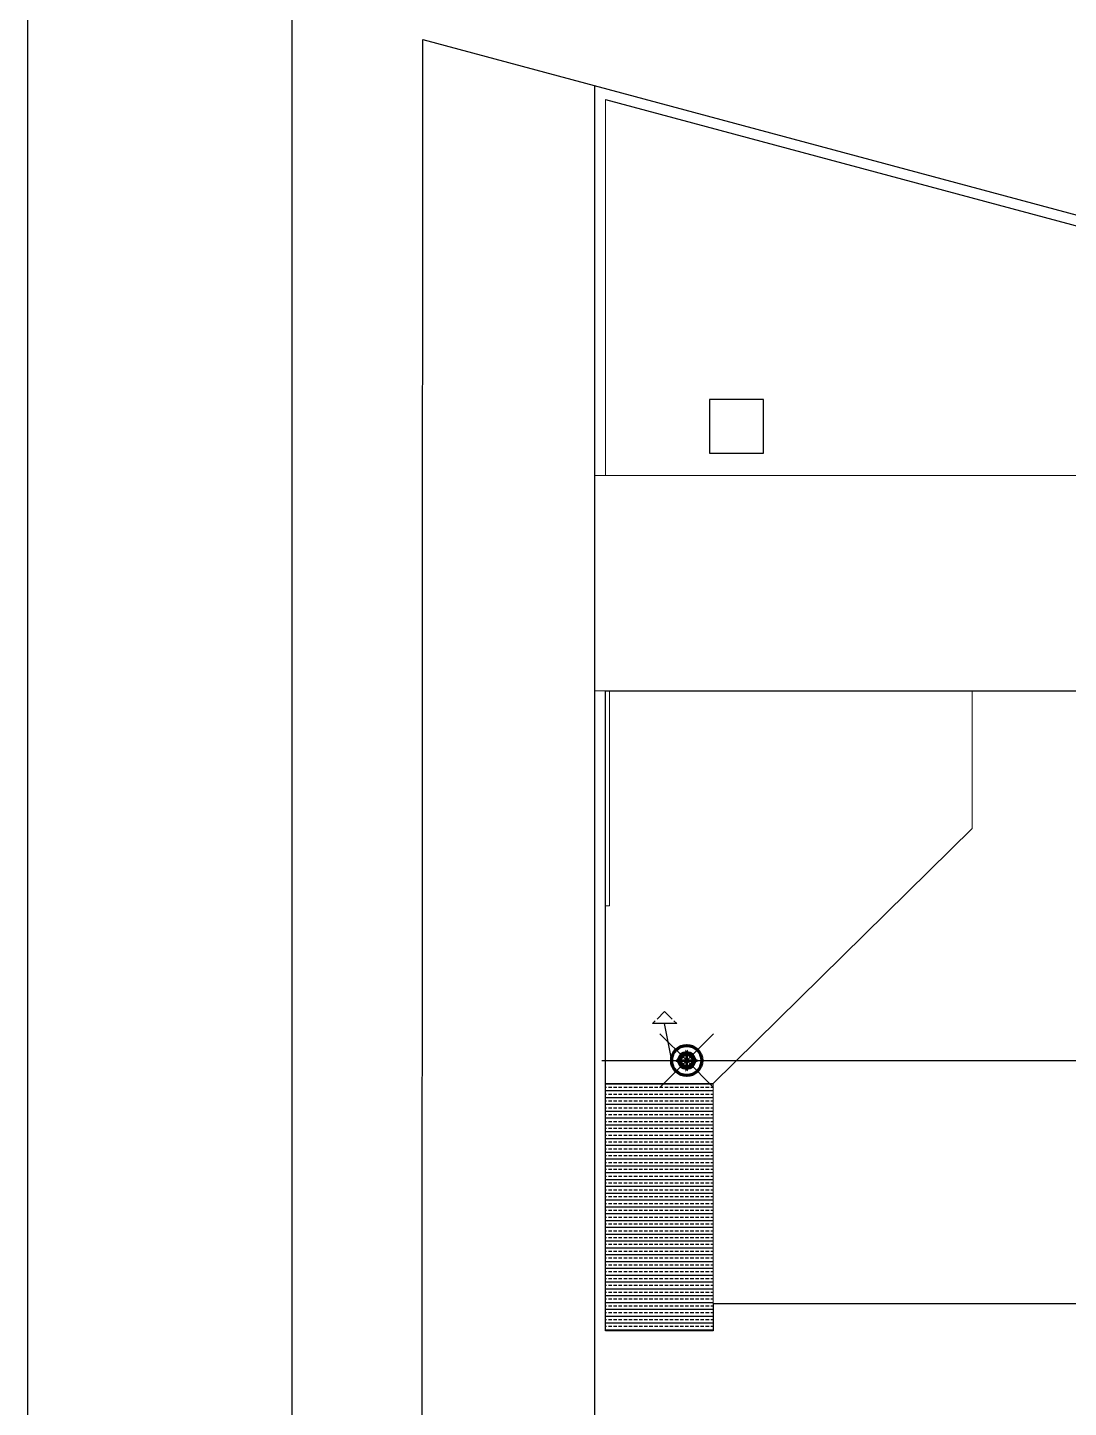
# Model space of a CAD drawing. Header units: millimetres. Extents: x -9869 to 940, y 100 to 694.
# Drawn here: x 100 to 296.7, y 299.6 to 560.3 of the extents above; entities that cross this region are included whole.
import ezdxf

# ---------------------------------------------------------------- set-up
doc = ezdxf.new("R2010")
doc.units = ezdxf.units.MM
for name, color, linetype in [('2', 11, 'Continuous'), ('_incêndio 240', 240, 'Continuous'), ('PAREDES', 7, 'Continuous')]:
    doc.layers.add(name, color=color, linetype=linetype)
doc.layers.add('Aço 1020', color=6, linetype='Continuous', lineweight=9)
doc.layers.add('PAREDE', color=7, linetype='Continuous', lineweight=9)
doc.styles.get("Standard").update_dxf_attribs({"font": 'Arial.ttf'})
doc.linetypes.add('INCENDIO', pattern='A,0.5,-0.2,["+",Standard,S=0.1,R=0,X=-0.1,Y=-0.05],-0.1', length=0.8)

msp = doc.modelspace()

# ---------------------------------------------------------------- hatches: boundary and pattern name
at = {"layer": '2'}
h = msp.add_hatch(dxfattribs=at)
h.set_pattern_fill('BRASS', color=256, scale=0.203229)
h.set_pattern_definition([(0, (-396.154, -10443.4286), (0, 1.29050719), []), (0, (-396.154, -10442.7834), (0, 1.29050719), [0.6452536, -0.3226268])])
h.paths.add_polyline_path([(229.55, 360.78), (209.22, 360.78), (209.22, 314.04), (229.55, 314.04)])

# ---------------------------------------------------------------- linework, layer by layer
for points in [[(100, 100), (940, 100), (940, 693.94), (100, 693.94)], [(150, 679), (925, 679), (925, 115), (150, 115)], [(228.87, 479.83), (239.03, 479.83), (239.03, 490), (228.87, 490)]]:
    msp.add_lwpolyline(points, close=True)
at = {"layer": '_incêndio 240'}
for p, q in [((209.22, 355.7), (209.22, 374.5)), ((218.95, 372.94), (220.37, 374.36)), ((221.79, 372.94), (220.37, 374.36)), ((218.09, 372.08), (218.6, 372.6)), ((222.66, 372.08), (218.09, 372.08)), ((221.71, 365.1), (220.37, 372.08)), ((222.66, 372.08), (222.14, 372.6)), ((224.55, 365.1), (219.48, 370.17)), ((224.55, 365.1), (229.62, 370.17)), ((208.51, 365.1), (668.67, 365.1)), ((224.55, 365.1), (219.48, 360.03)), ((224.55, 365.1), (229.62, 360.03))]:
    msp.add_line(p, q, dxfattribs=at)
for points in [[(661.57, 392.28), (661.57, 319.12), (518.8, 319.12), (518.8, 311.5), (431.41, 311.5), (431.41, 319.12), (229.55, 319.12), (229.55, 314.04), (209.22, 314.04), (209.22, 434.96)], [(209.22, 434.96), (420.74, 434.96), (420.74, 404.48), (509.15, 404.48), (509.15, 407.53), (511.18, 407.53), (511.18, 392.28), (661.57, 392.28)]]:
    msp.add_lwpolyline(points, dxfattribs=at)
at = {"layer": '_incêndio 240', "linetype": 'INCENDIO', "lineweight": 100, "ltscale": 0.005, "const_width": 0.508}
for points in [[(224.55, 365.1), (224.55, 363.61), (224.55, 366.59), (226.04, 365.1), (223.06, 365.1), (224.55, 366.59)], [(224.55, 365.1), (224.55, 363.61), (224.55, 366.59), (223.06, 365.1), (226.04, 365.1), (224.55, 366.59)], [(224.55, 365.1), (224.55, 366.59), (224.55, 363.61), (226.04, 365.1), (223.06, 365.1), (224.55, 363.61)], [(224.55, 365.1), (224.55, 366.59), (224.55, 363.61), (223.06, 365.1), (226.04, 365.1), (224.55, 363.61)]]:
    msp.add_lwpolyline(points, dxfattribs=at)
at = {"layer": '_incêndio 240', "linetype": 'INCENDIO', "lineweight": 100, "ltscale": 0.005}
for radius in [2.84, 1.49, 1.49]:
    msp.add_circle((224.55, 365.1), radius, dxfattribs=at)
at = {"layer": 'Aço 1020'}
msp.add_lwpolyline([(209.99, 434.96), (209.99, 394.32), (209.22, 394.32)], dxfattribs=at)
at = {"layer": 'PAREDE'}
for p, q in [((209.22, 546.64), (209.22, 475.61)), ((473.86, 475.61), (207.19, 475.61)), ((207.19, 434.96), (207.19, 475.61)), ((278.48, 434.96), (207.19, 434.96)), ((278.48, 434.96), (278.48, 408.94)), ((229.55, 360.78), (278.48, 408.94)), ((460.37, 319.12), (229.55, 319.12))]:
    msp.add_line(p, q, dxfattribs=at)
msp.add_lwpolyline([(209.22, 360.78), (229.55, 360.78), (229.55, 314.04), (209.22, 314.04)], close=True, dxfattribs=at)
at = {"layer": 'PAREDES'}
for p, q in [((207.19, 296.77), (207.19, 549.29)), ((209.22, 546.64), (681.89, 419.78))]:
    msp.add_line(p, q, dxfattribs=at)
msp.add_lwpolyline([(174.53, 296.77), (174.68, 558.02), (716.44, 412.61), (716.44, 296.77)], close=True, dxfattribs=at)

doc.saveas('drawing.dxf')
